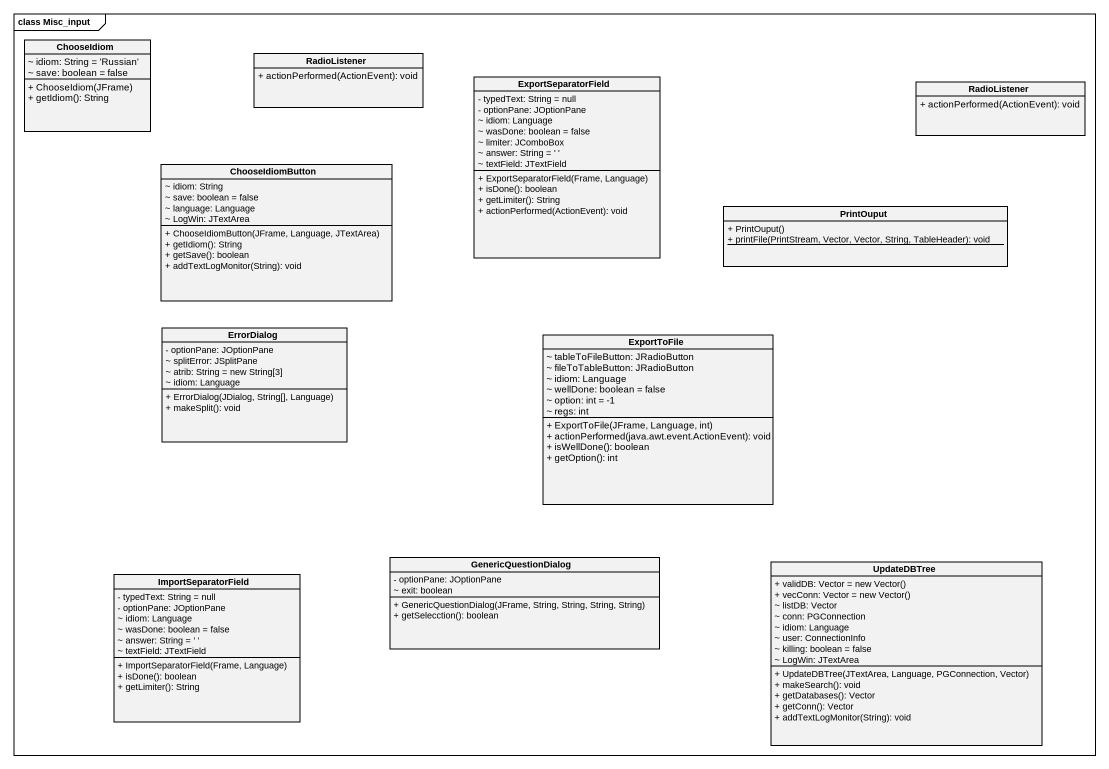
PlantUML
@startuml
mainframe class Misc_input
hide circle
hide empty members
skinparam classAttributeIconSize 0
class ChooseIdiom {
  ~ idiom: String = 'Russian'
  ~ save: boolean = false
  + ChooseIdiom(JFrame)
  + getIdiom(): String
}
class RadioListener {
  + actionPerformed(ActionEvent): void
}
class ExportSeparatorField {
  - typedText: String = null
  - optionPane: JOptionPane
  ~ idiom: Language
  ~ wasDone: boolean = false
  ~ limiter: JComboBox
  ~ answer: String = ' '
  ~ textField: JTextField
  + ExportSeparatorField(Frame, Language)
  + isDone(): boolean
  + getLimiter(): String
  + actionPerformed(ActionEvent): void
}
class "RadioListener" as RadioListener_2 {
  + actionPerformed(ActionEvent): void
}
class ChooseIdiomButton {
  ~ idiom: String
  ~ save: boolean = false
  ~ language: Language
  ~ LogWin: JTextArea
  + ChooseIdiomButton(JFrame, Language, JTextArea)
  + getIdiom(): String
  + getSave(): boolean
  + addTextLogMonitor(String): void
}
class PrintOuput {
  + PrintOuput()
  {static} + printFile(PrintStream, Vector, Vector, String, TableHeader): void
}
class ErrorDialog {
  - optionPane: JOptionPane
  ~ splitError: JSplitPane
  ~ atrib: String = new String[3]
  ~ idiom: Language
  + ErrorDialog(JDialog, String[], Language)
  + makeSplit(): void
}
class ExportToFile {
  ~ tableToFileButton: JRadioButton
  ~ fileToTableButton: JRadioButton
  ~ idiom: Language
  ~ wellDone: boolean = false
  ~ option: int = -1
  ~ regs: int
  + ExportToFile(JFrame, Language, int)
  + actionPerformed(java.awt.event.ActionEvent): void
  + isWellDone(): boolean
  + getOption(): int
}
class ImportSeparatorField {
  - typedText: String = null
  - optionPane: JOptionPane
  ~ idiom: Language
  ~ wasDone: boolean = false
  ~ answer: String = ' '
  ~ textField: JTextField
  + ImportSeparatorField(Frame, Language)
  + isDone(): boolean
  + getLimiter(): String
}
class GenericQuestionDialog {
  - optionPane: JOptionPane
  ~ exit: boolean
  + GenericQuestionDialog(JFrame, String, String, String, String)
  + getSelecction(): boolean
}
class UpdateDBTree {
  {field} + validDB: Vector = new Vector()
  {field} + vecConn: Vector = new Vector()
  ~ listDB: Vector
  ~ conn: PGConnection
  ~ idiom: Language
  ~ user: ConnectionInfo
  ~ killing: boolean = false
  ~ LogWin: JTextArea
  + UpdateDBTree(JTextArea, Language, PGConnection, Vector)
  + makeSearch(): void
  + getDatabases(): Vector
  + getConn(): Vector
  + addTextLogMonitor(String): void
}
@enduml
